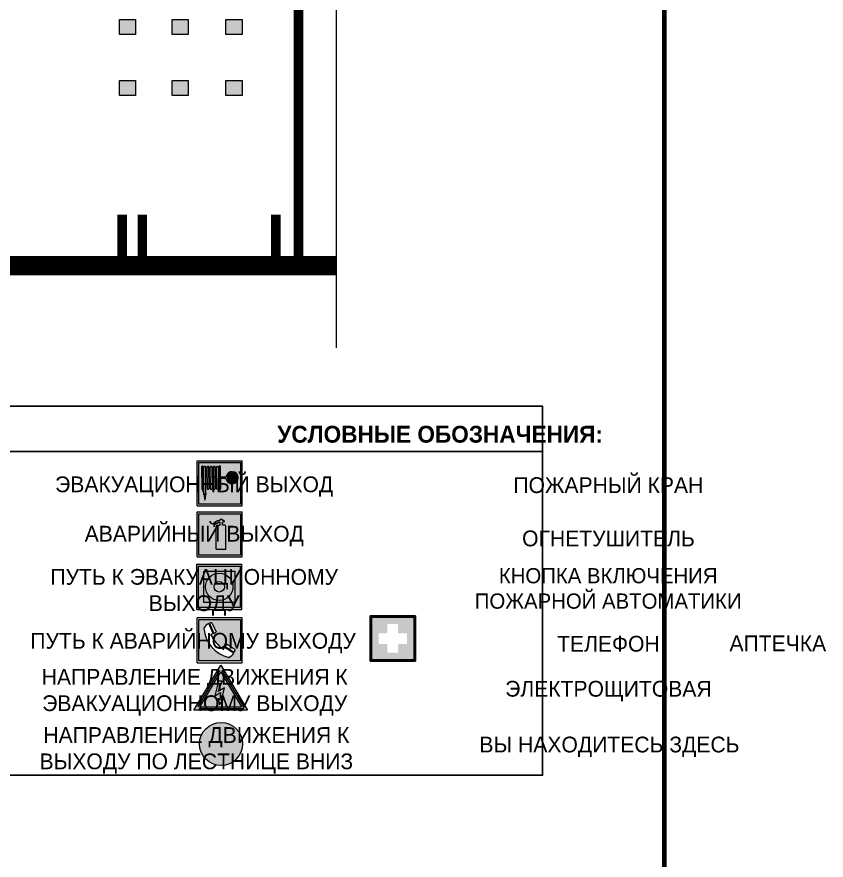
# Model space of a CAD drawing. Header units: millimetres. Extents: x 13114 to 67229, y 22859 to 38520.
# Drawn here: x 28647.6 to 28791.2, y 25078.1 to 25227.7 of the extents above; entities that cross this region are included whole.
import ezdxf

# ---------------------------------------------------------------- set-up
doc = ezdxf.new("R2010")
doc.units = ezdxf.units.MM
doc.styles.add('обычный', font='arial.ttf')

# ---------------------------------------------------------------- blocks, each defined once
blk = doc.blocks.new('A$C3E6D3DDE')
at = {"lineweight": 5}
h = blk.add_hatch(color=40, dxfattribs=at)
h.paths.add_polyline_path([(24.1, 1.45), (16.46, -11.35), (31.74, -11.35)])
h.paths.add_polyline_path([(24.09, -0.46), (30.03, -10.41), (18.14, -10.41)], flags=16)
h.paths.add_polyline_path([(24.54, -3.08), (23.41, -6.02), (25.13, -5.01), (24.33, -8.5), (24.82, -8.27), (23.79, -9.86), (23.4, -8.04), (23.8, -8.43), (24.04, -6.29), (22.39, -7.25), (23.44, -3.08)], flags=0)
h = blk.add_hatch(color=256, dxfattribs=at)
h.paths.add_polyline_path([(24.37, 0.03, 0.567511), (23.82, 0.03), (17.59, -10.4, 0.582454), (17.86, -10.88), (30.32, -10.88, 0.582149), (30.6, -10.4)])
h.paths.add_polyline_path([(24.09, -0.46), (18.14, -10.41), (30.03, -10.41)], flags=16)
h.paths.add_polyline_path([(24.54, -3.08), (23.41, -6.02), (25.13, -5.01), (24.33, -8.5), (24.82, -8.27), (23.79, -9.86), (23.4, -8.04), (23.8, -8.43), (24.04, -6.29), (22.39, -7.25), (23.44, -3.08)], flags=0)
h = blk.add_hatch(color=40, dxfattribs=at)
h.paths.add_polyline_path([(24.09, -0.46), (18.14, -10.41), (30.03, -10.41)])
h.paths.add_polyline_path([(24.82, -8.27), (23.79, -9.86), (23.4, -8.04), (23.8, -8.43), (24.04, -6.29), (22.39, -7.25), (23.44, -3.08), (24.54, -3.08), (23.41, -6.02), (25.13, -5.01), (24.33, -8.5)], flags=16)
at = {"color": 40, "lineweight": 5}
for p, q in [((16.46, -11.35), (24.1, 1.45)), ((24.1, 1.45), (31.74, -11.35))]:
    blk.add_line(p, q, dxfattribs=at)
at = {"lineweight": 5}
for p, q in [((17.59, -10.4), (23.82, 0.03)), ((24.37, 0.03), (30.6, -10.4)), ((18.14, -10.41), (24.09, -0.46)), ((24.09, -0.46), (30.03, -10.41)), ((23.44, -3.08), (22.39, -7.25)), ((23.41, -6.02), (24.54, -3.08)), ((24.54, -3.08), (23.44, -3.08)), ((22.39, -7.25), (24.04, -6.29)), ((25.13, -5.01), (23.41, -6.02)), ((24.04, -6.29), (23.8, -8.43)), ((24.33, -8.5), (25.13, -5.01)), ((23.8, -8.43), (23.4, -8.04)), ((23.4, -8.04), (23.79, -9.86)), ((23.79, -9.86), (24.82, -8.27)), ((24.82, -8.27), (24.33, -8.5)), ((17.86, -10.88), (30.32, -10.88)), ((18.14, -10.41), (30.03, -10.41))]:
    blk.add_line(p, q, dxfattribs=at)
at = {"color": 50, "lineweight": 5}
blk.add_line((31.74, -11.35), (16.46, -11.35), dxfattribs=at)
blk = doc.blocks.new('A$C54414219')
at = {"true_color": 0xffffff}
h = blk.add_hatch(color=7, dxfattribs=at)
h.paths.add_polyline_path([(2.39, -9.45), (2.39, -18.3), (11.23, -18.3), (11.23, -9.45)], flags=0)
h.paths.add_polyline_path([(10.71, -13.87, -1), (2.92, -13.87, -1)], flags=0)
h.paths.add_polyline_path([(8.3, -13.87, -1), (5.33, -13.87, -1)], flags=0)
h.paths.add_polyline_path([(0.41, -7.47), (0.41, -20.27), (13.21, -20.27), (13.21, -7.47)])
h.paths.add_polyline_path([(0.92, -19.77), (12.71, -19.77), (12.71, -7.98), (0.92, -7.98)], flags=16)
h.paths.add_polyline_path([(11.23, -9.45), (11.23, -18.3), (2.39, -18.3), (2.39, -9.45)], flags=0)
at = {"lineweight": 5}
h = blk.add_hatch(color=242, dxfattribs=at)
h.paths.add_polyline_path([(12.71, -7.98), (0.92, -7.98), (0.92, -19.77), (12.71, -19.77)])
h.paths.add_polyline_path([(11.23, -18.3), (2.39, -18.3), (2.39, -9.45), (11.23, -9.45)], flags=16)
h.paths.add_polyline_path([(10.71, -13.87, -1), (2.92, -13.87, -1)], flags=0)
h.paths.add_polyline_path([(8.3, -13.87, -1), (5.33, -13.87, -1)], flags=0)
at = {"true_color": 0xffffff}
h = blk.add_hatch(color=7, dxfattribs=at)
h.paths.add_polyline_path([(2.39, -9.45), (2.39, -18.3), (11.23, -18.3), (11.23, -9.45)])
h.paths.add_polyline_path([(10.71, -13.87, -1), (2.92, -13.87, -1)], flags=16)
h.paths.add_polyline_path([(8.3, -13.87, -1), (5.33, -13.87, -1)], flags=0)
at = {"lineweight": 5}
h = blk.add_hatch(color=242, dxfattribs=at)
h.paths.add_polyline_path([(2.92, -13.87, 1), (10.71, -13.87, 1)])
h.paths.add_polyline_path([(8.3, -13.87, -1), (5.33, -13.87, -1)], flags=16)
at = {"color": 242, "lineweight": 5}
for p, q in [((0.41, -20.27), (0.41, -7.47)), ((0.41, -7.47), (13.21, -7.47)), ((0.41, -7.47), (13.21, -7.47)), ((13.21, -20.27), (13.21, -7.47)), ((0.41, -20.27), (13.21, -20.27))]:
    blk.add_line(p, q, dxfattribs=at)
for points in [[(0.92, -7.98), (12.71, -7.98), (12.71, -19.77), (0.92, -19.77)], [(2.39, -9.45), (11.23, -9.45), (11.23, -18.3), (2.39, -18.3)]]:
    blk.add_lwpolyline(points, close=True, dxfattribs=at)
for radius in [3.89, 1.49]:
    blk.add_circle((6.81, -13.87), radius, dxfattribs=at)
blk = doc.blocks.new('A$C456E1F9C')
at = {"lineweight": 5}
h = blk.add_hatch(color=242, dxfattribs=at)
h.paths.add_polyline_path([(0.51, -1.47), (0.51, -13.26), (12.29, -13.26), (12.29, -1.47)])
h.paths.add_polyline_path([(5.42, -4.95, -0.254479), (4.78, -5.4), (3.52, -2.53, -0.209735), (4.23, -2.4)], flags=16)
h.paths.add_polyline_path([(8.53, -8.6), (10.87, -10.17), (10.54, -10.76), (8.03, -9.13, -0.192251)], flags=16)
h.paths.add_polyline_path([(4.61, -5.49, 0.005518), (3.87, -5.72, 0.128647), (7.49, -10.01, 0.00809), (7.83, -9.33), (10.47, -10.97, -0.16736), (8.99, -12.25, -0.327862), (1.95, -3.95, -0.166952), (3.36, -2.62)], flags=16)
at = {"color": 242, "lineweight": 5}
for p, q in [((0, -13.77), (0, -0.97)), ((12.8, -0.97), (0, -0.97)), ((12.8, -13.77), (12.8, -0.97)), ((4.61, -5.49), (3.36, -2.62)), ((3.52, -2.53), (4.78, -5.4)), ((4.23, -2.4), (5.42, -4.95)), ((7.83, -9.33), (10.47, -10.97)), ((8.03, -9.13), (10.54, -10.76)), ((10.81, -10.12), (8.53, -8.6)), ((10.54, -10.76), (10.8, -10.3)), ((10.8, -10.3), (10.81, -10.12)), ((0, -13.77), (12.8, -13.77))]:
    blk.add_line(p, q, dxfattribs=at)
blk.add_lwpolyline([(0.51, -1.47), (12.29, -1.47), (12.29, -13.26), (0.51, -13.26)], close=True, dxfattribs=at)
for centre, radius, start, end in [((4.02, -3.27), 0.891, 76.3284, 123.7092), ((4.59, -5.34), 2.99, 114.2845, 152.1974), ((11.12, -3.31), 9.19, 183.9915, 256.6009), ((14.98, -39.1), 35.17, 107.1487, 108.4135), ((13.86, -0.94), 11.08, 205.5536, 234.8762), ((4.68, -4.59), 0.824, 276.9621, 334.0723), ((-13.31, 0.8), 23.44, 332.5487, 334.4027), ((8.94, -9.5), 0.989, 114.4092, 157.9388), ((7.87, -9.46), 3, 291.9291, 329.9329)]:
    blk.add_arc(centre, radius, start, end, dxfattribs=at)
blk = doc.blocks.new('A$C18900ED3')
h = blk.add_hatch(color=126)
h.paths.add_polyline_path([(-0.18, -0.18), (-7.02, -0.18), (-7.02, -7.02), (-0.18, -7.02)])
h.paths.add_polyline_path([(-5.89, -4.46), (-5.89, -2.77), (-4.46, -2.77), (-4.46, -1.31), (-2.77, -1.31), (-2.77, -2.77), (-1.33, -2.77), (-1.33, -4.46), (-2.77, -4.46), (-2.77, -5.89), (-4.46, -5.89), (-4.46, -4.46)], flags=16)
at = {"color": 126}
for p, q in [((-7.2, 0), (-7.2, -7.2)), ((0, 0), (-7.2, 0)), ((0, -7.2), (0, 0)), ((-7.02, -7.02), (-7.02, -0.18)), ((-7.02, -0.18), (-0.18, -0.18)), ((-0.18, -0.18), (-0.18, -7.02)), ((-7.2, -7.2), (0, -7.2)), ((-0.18, -7.02), (-7.02, -7.02))]:
    blk.add_line(p, q, dxfattribs=at)
blk = doc.blocks.new('A$C37112FD5')
at = {"true_color": 0xf5f5ff}
h = blk.add_hatch(color=7, dxfattribs=at)
h.dxf.hatch_style = 1
h.paths.add_polyline_path([(12.8, -7.4), (0, -7.4), (0, -20.2), (12.8, -20.2)])
h.paths.add_polyline_path([(12.29, -7.91), (12.29, -19.69), (0.51, -19.69), (0.51, -7.91)], flags=16)
h.paths.add_polyline_path([(4.98, -9.04, -0.42597), (5.17, -9.22), (5.17, -12.25), (5.17, -15.29, -0.432244), (4.98, -15.47), (4.83, -15.47, -0.42597), (4.64, -15.29), (4.64, -12.25), (4.64, -9.22, -0.432244), (4.83, -9.04)], flags=0)
h.paths.add_polyline_path([(4.28, -9.22), (4.28, -12.25), (4.28, -15.29, -0.432244), (4.09, -15.47), (3.94, -15.47, -0.42597), (3.75, -15.29), (3.75, -12.25), (3.75, -9.22, -0.432244), (3.94, -9.04), (4.09, -9.04, -0.42597)], flags=0)
h.paths.add_polyline_path([(5.72, -9.04), (5.87, -9.04, -0.42597), (6.06, -9.22), (6.06, -12.25), (6.06, -15.29, -0.432244), (5.87, -15.47), (5.72, -15.47, -0.42597), (5.53, -15.29), (5.53, -12.25), (5.53, -9.22, -0.432244)], flags=0)
h.paths.add_polyline_path([(6.42, -8.9), (6.5, -8.9, -0.42597), (6.69, -9.08), (6.69, -12.03), (8.21, -12.03, -15.824349), (8.21, -12.47), (6.69, -12.47), (6.69, -15.42, -0.432244), (6.5, -15.6), (6.42, -15.6)], flags=0)
h.paths.add_polyline_path([(3.39, -9.22), (3.39, -12.25), (3.39, -15.29, -0.432244), (3.2, -15.47), (3.05, -15.47, -0.42597), (2.85, -15.29), (2.85, -12.25), (2.85, -9.22, -0.432244), (3.05, -9.04), (3.2, -9.04, -0.42597)], flags=0)
h.paths.add_polyline_path([(2.5, -9.22), (2.5, -16.71), (1.96, -16.71), (1.96, -9.22, -0.432244), (2.15, -9.04), (2.31, -9.04, -0.42597)], flags=0)
h.paths.add_polyline_path([(1.61, -8.9), (1.61, -15.6), (1.57, -15.6, -0.42597), (1.37, -15.42), (1.37, -12.03), (1.37, -9.09, -0.432244), (1.57, -8.9)], flags=0)
h.paths.add_polyline_path([(9.76, -10.81), (9.76, -12.03), (8.49, -12.03, -0.336371)], flags=0)
h.paths.add_polyline_path([(8.49, -12.47), (9.76, -12.47), (9.76, -13.7, -0.336371)], flags=0)
h.paths.add_polyline_path([(10.11, -10.81, -0.336371), (11.38, -12.03), (10.11, -12.03)], flags=0)
h.paths.add_polyline_path([(10.11, -12.47), (11.38, -12.47, -0.336371), (10.11, -13.7)], flags=0)
h.paths.add_polyline_path([(2.5, -16.84), (2.5, -17.05), (1.97, -17.05), (1.97, -16.84)], flags=0)
h.paths.add_polyline_path([(2.5, -17.24, -0.033778), (2.24, -18.6, -0.033778), (1.97, -17.24)], flags=0)
h = blk.add_hatch(color=242)
h.dxf.hatch_style = 1
h.paths.add_polyline_path([(12.29, -7.91), (0.51, -7.91), (0.51, -19.69), (12.29, -19.69)])
h.paths.add_polyline_path([(6.42, -15.6), (6.42, -8.9), (6.5, -8.9, -0.42597), (6.69, -9.08), (6.69, -12.03), (8.21, -12.03, -15.824349), (8.21, -12.47), (6.69, -12.47), (6.69, -15.42, -0.432244), (6.5, -15.6)], flags=16)
h.paths.add_polyline_path([(5.87, -15.47), (5.72, -15.47, -0.42597), (5.53, -15.29), (5.53, -12.25), (5.53, -9.22, -0.432244), (5.72, -9.04), (5.87, -9.04, -0.42597), (6.06, -9.22), (6.06, -12.25), (6.06, -15.29, -0.432244)], flags=16)
h.paths.add_polyline_path([(4.98, -15.47), (4.83, -15.47, -0.42597), (4.64, -15.29), (4.64, -12.25), (4.64, -9.22, -0.432244), (4.83, -9.04), (4.98, -9.04, -0.42597), (5.17, -9.22), (5.17, -12.25), (5.17, -15.29, -0.432244)], flags=16)
h.paths.add_polyline_path([(4.09, -15.47), (3.94, -15.47, -0.42597), (3.75, -15.29), (3.75, -12.25), (3.75, -9.22, -0.432244), (3.94, -9.04), (4.09, -9.04, -0.42597), (4.28, -9.22), (4.28, -12.25), (4.28, -15.29, -0.432244)], flags=16)
h.paths.add_polyline_path([(3.2, -15.47), (3.05, -15.47, -0.42597), (2.85, -15.29), (2.85, -12.25), (2.85, -9.22, -0.432244), (3.05, -9.04), (3.2, -9.04, -0.42597), (3.39, -9.22), (3.39, -12.25), (3.39, -15.29, -0.432244)], flags=16)
h.paths.add_polyline_path([(2.5, -17.05), (1.97, -17.05), (1.97, -16.84), (2.5, -16.84)], flags=16)
h.paths.add_polyline_path([(2.5, -17.24, -0.033778), (2.24, -18.6, -0.033778), (1.97, -17.24)], flags=16)
h.paths.add_polyline_path([(2.5, -16.71), (1.96, -16.71), (1.96, -9.22, -0.432244), (2.15, -9.04), (2.31, -9.04, -0.42597), (2.5, -9.22)], flags=16)
h.paths.add_polyline_path([(1.61, -15.6), (1.57, -15.6, -0.42597), (1.37, -15.42), (1.37, -12.03), (1.37, -9.09, -0.432244), (1.57, -8.9), (1.61, -8.9)], flags=16)
h.paths.add_polyline_path([(8.49, -12.47), (9.76, -12.47), (9.76, -13.7, -0.336371)], flags=0)
h.paths.add_polyline_path([(10.11, -13.7), (10.11, -12.47), (11.38, -12.47, -0.336371)], flags=0)
h.paths.add_polyline_path([(8.49, -12.03, -0.336371), (9.76, -10.81), (9.76, -12.03)], flags=0)
h.paths.add_polyline_path([(10.11, -12.03), (10.11, -10.81, -0.336371), (11.38, -12.03)], flags=0)
h = blk.add_hatch(color=7, dxfattribs=at)
h.dxf.hatch_style = 1
h.paths.add_polyline_path([(1.61, -8.9), (1.57, -8.9, 0.432244), (1.37, -9.09), (1.37, -12.03), (1.37, -15.42, 0.42597), (1.57, -15.6), (1.61, -15.6)])
h.paths.add_polyline_path([(2.5, -9.22, 0.42597), (2.31, -9.04), (2.15, -9.04, 0.432244), (1.96, -9.22), (1.96, -16.71), (2.5, -16.71)])
h.paths.add_polyline_path([(2.5, -16.84), (1.97, -16.84), (1.97, -17.05), (2.5, -17.05)])
h.paths.add_polyline_path([(2.5, -17.24), (1.97, -17.24, 0.033778), (2.24, -18.6, 0.033778)])
h.paths.add_polyline_path([(3.39, -12.25), (3.39, -9.22, 0.42597), (3.2, -9.04), (3.05, -9.04, 0.432244), (2.85, -9.22), (2.85, -12.25), (2.85, -15.29, 0.42597), (3.05, -15.47), (3.2, -15.47, 0.432244), (3.39, -15.29)])
h.paths.add_polyline_path([(4.28, -12.25), (4.28, -9.22, 0.42597), (4.09, -9.04), (3.94, -9.04, 0.432244), (3.75, -9.22), (3.75, -12.25), (3.75, -15.29, 0.42597), (3.94, -15.47), (4.09, -15.47, 0.432244), (4.28, -15.29)])
h.paths.add_polyline_path([(5.17, -12.25), (5.17, -9.22, 0.42597), (4.98, -9.04), (4.83, -9.04, 0.432244), (4.64, -9.22), (4.64, -12.25), (4.64, -15.29, 0.42597), (4.83, -15.47), (4.98, -15.47, 0.432244), (5.17, -15.29)])
h.paths.add_polyline_path([(6.06, -12.25), (6.06, -9.22, 0.42597), (5.87, -9.04), (5.72, -9.04, 0.432244), (5.53, -9.22), (5.53, -12.25), (5.53, -15.29, 0.42597), (5.72, -15.47), (5.87, -15.47, 0.432244), (6.06, -15.29)])
h.paths.add_polyline_path([(6.69, -12.47), (8.21, -12.47, 15.824349), (8.21, -12.03), (6.69, -12.03), (6.69, -9.08, 0.42597), (6.5, -8.9), (6.42, -8.9), (6.42, -15.6), (6.5, -15.6, 0.432244), (6.69, -15.42)])
h.paths.add_polyline_path([(8.49, -12.47), (9.76, -12.47), (9.76, -13.7, -0.336371)], flags=16)
h.paths.add_polyline_path([(8.49, -12.03, -0.336371), (9.76, -10.81), (9.76, -12.03)], flags=16)
h.paths.add_polyline_path([(10.11, -12.47), (11.38, -12.47, -0.336371), (10.11, -13.7)], flags=16)
h.paths.add_polyline_path([(10.11, -12.03), (10.11, -10.81, -0.336371), (11.38, -12.03)], flags=16)
h = blk.add_hatch(color=242)
h.dxf.hatch_style = 1
h.paths.add_polyline_path([(9.76, -10.81, 0.336371), (8.49, -12.03), (9.76, -12.03)])
h.paths.add_polyline_path([(10.11, -10.81), (10.11, -12.03), (11.38, -12.03, 0.336371)])
h.paths.add_polyline_path([(11.38, -12.47), (10.11, -12.47), (10.11, -13.7, 0.336371)])
h.paths.add_polyline_path([(9.76, -12.47), (8.49, -12.47, 0.336371), (9.76, -13.7)])
at = {"color": 242, "lineweight": 5}
for p, q in [((0, -20.2), (0, -7.4)), ((0, -7.4), (12.8, -7.4)), ((1.37, -12.03), (1.37, -9.08)), ((1.57, -8.9), (1.61, -8.9)), ((1.61, -8.9), (1.61, -15.6)), ((1.96, -16.71), (1.96, -9.22)), ((2.15, -9.04), (2.31, -9.04)), ((2.5, -16.71), (2.5, -9.22)), ((2.85, -12.25), (2.85, -9.22)), ((3.05, -9.04), (3.2, -9.04)), ((3.39, -12.25), (3.39, -9.22)), ((3.75, -12.25), (3.75, -9.22)), ((3.94, -9.04), (4.09, -9.04)), ((4.28, -12.25), (4.28, -9.22)), ((4.64, -12.25), (4.64, -9.22)), ((4.83, -9.04), (4.98, -9.04)), ((5.17, -12.25), (5.17, -9.22)), ((5.53, -12.25), (5.53, -9.22)), ((5.72, -9.04), (5.87, -9.04)), ((6.06, -12.25), (6.06, -9.22)), ((6.42, -8.9), (6.42, -15.6)), ((6.5, -8.9), (6.42, -8.9)), ((6.69, -12.03), (6.69, -9.08)), ((12.8, -20.2), (12.8, -7.4)), ((9.76, -10.81), (9.76, -12.03)), ((10.11, -10.81), (10.11, -12.03)), ((1.37, -12.03), (1.37, -15.42)), ((2.85, -12.25), (2.85, -15.29)), ((3.39, -12.25), (3.39, -15.29)), ((3.75, -12.25), (3.75, -15.29)), ((4.28, -12.25), (4.28, -15.29)), ((4.64, -12.25), (4.64, -15.29)), ((5.17, -12.25), (5.17, -15.29)), ((5.53, -12.25), (5.53, -15.29)), ((6.06, -12.25), (6.06, -15.29)), ((8.21, -12.03), (6.69, -12.03)), ((8.21, -12.47), (6.69, -12.47)), ((6.69, -12.47), (6.69, -15.42)), ((9.76, -12.03), (8.49, -12.03)), ((9.76, -12.47), (8.49, -12.47)), ((9.76, -12.47), (9.76, -13.7)), ((11.38, -12.03), (10.11, -12.03)), ((11.38, -12.47), (10.11, -12.47)), ((10.11, -12.47), (10.11, -13.7)), ((1.57, -15.6), (1.61, -15.6)), ((1.96, -16.71), (2.5, -16.71)), ((3.05, -15.47), (3.2, -15.47)), ((3.94, -15.47), (4.09, -15.47)), ((4.83, -15.47), (4.98, -15.47)), ((5.72, -15.47), (5.87, -15.47)), ((6.42, -15.6), (6.5, -15.6)), ((1.97, -16.84), (2.5, -16.84)), ((1.97, -17.05), (1.97, -16.84)), ((2.5, -17.05), (1.97, -17.05)), ((1.97, -17.24), (2.5, -17.24)), ((2.5, -16.84), (2.5, -17.05)), ((0, -20.2), (12.8, -20.2))]:
    blk.add_line(p, q, dxfattribs=at)
blk.add_lwpolyline([(0.51, -7.91), (12.29, -7.91), (12.29, -19.69), (0.51, -19.69)], close=True, dxfattribs=at)
for centre, radius, start, end in [((1.56, -9.09), 0.182, 87.1027, 180.6071), ((2.15, -9.22), 0.182, 87.1027, 180.6071), ((2.32, -9.22), 0.182, 359.3929, 92.8973), ((3.04, -9.22), 0.182, 87.1027, 180.6071), ((3.21, -9.22), 0.182, 359.3929, 92.8973), ((3.93, -9.22), 0.182, 87.1027, 180.6071), ((4.1, -9.22), 0.182, 359.3929, 92.8973), ((4.82, -9.22), 0.182, 87.1027, 180.6071), ((4.99, -9.22), 0.182, 359.3929, 92.8973), ((5.71, -9.22), 0.182, 87.1027, 180.6071), ((5.88, -9.22), 0.182, 359.3929, 92.8973), ((6.51, -9.09), 0.182, 359.3929, 92.8973), ((9.93, -12.25), 1.74, 187.2319, 172.7681), ((9.93, -12.25), 1.46, 96.9927, 171.3585), ((9.93, -12.25), 1.46, 8.6415, 83.0073), ((9.93, -12.25), 1.46, 188.6415, 263.0073), ((9.93, -12.25), 1.46, 276.9927, 351.3585), ((1.56, -15.42), 0.182, 179.3929, 272.8973), ((3.04, -15.29), 0.182, 179.3929, 272.8973), ((3.21, -15.29), 0.182, 267.1027, 0.6071), ((3.93, -15.29), 0.182, 179.3929, 272.8973), ((4.1, -15.29), 0.182, 267.1027, 0.6071), ((4.82, -15.29), 0.182, 179.3929, 272.8973), ((4.99, -15.29), 0.182, 267.1027, 0.6071), ((5.71, -15.29), 0.182, 179.3929, 272.8973), ((5.88, -15.29), 0.182, 267.1027, 0.6071), ((6.51, -15.42), 0.182, 267.1027, 0.6071), ((12.17, -15.98), 10.27, 187.041, 194.7793), ((-7.7, -15.98), 10.27, 345.2207, 352.959)]:
    blk.add_arc(centre, radius, start, end, dxfattribs=at)
blk = doc.blocks.new('A$C3AD82952')
at = {"true_color": 0xf5f5ff}
h = blk.add_hatch(color=7, dxfattribs=at)
h.dxf.hatch_style = 1
h.paths.add_polyline_path([(8.21, 8.73, 0.414214), (7.89, 9.05), (7.22, 9.05), (7.22, 9.92), (7.59, 9.92, 1), (7.57, 10.36), (7.22, 10.36), (7.22, 10.6), (6.43, 10.6), (6.43, 10.36), (6.01, 10.36), (4.74, 9.59), (4.74, 8.69), (4.98, 8.73), (4.98, 9.26), (6.12, 9.91), (6.43, 9.91), (6.43, 9.05), (5.76, 9.05, 0.414214), (5.44, 8.73), (5.44, 2.2), (8.21, 2.2)], flags=0)
h.paths.add_polyline_path([(12.8, 12.8), (0, 12.8), (0, 0), (12.8, 0)])
h.paths.add_polyline_path([(0.51, 12.29), (12.29, 12.29), (12.29, 0.51), (0.51, 0.51)], flags=16)
h.paths.add_polyline_path([(4.74, 9.59), (6.01, 10.36), (6.43, 10.36), (6.43, 10.6), (7.22, 10.6), (7.22, 10.36), (7.59, 10.36, -0.94586), (7.59, 9.92), (7.22, 9.92), (7.22, 9.05), (7.89, 9.05, -0.414214), (8.21, 8.73), (8.21, 2.2), (5.44, 2.2), (5.44, 8.73, -0.414214), (5.76, 9.05), (6.43, 9.05), (6.43, 9.91), (6.12, 9.91), (4.98, 9.26), (4.98, 8.73), (4.74, 8.69)], flags=0)
h = blk.add_hatch(color=242)
h.dxf.hatch_style = 1
h.paths.add_polyline_path([(12.29, 12.29), (0.51, 12.29), (0.51, 0.51), (12.29, 0.51)])
h.paths.add_polyline_path([(4.74, 8.69), (4.74, 9.59), (6.01, 10.36), (6.43, 10.36), (6.43, 10.6), (7.22, 10.6), (7.22, 10.36), (7.59, 10.36, -0.94586), (7.59, 9.92), (7.22, 9.92), (7.22, 9.05), (7.89, 9.05, -0.414214), (8.21, 8.73), (8.21, 2.2), (5.44, 2.2), (5.44, 8.73, -0.414214), (5.76, 9.05), (6.43, 9.05), (6.43, 9.91), (6.12, 9.91), (4.98, 9.26), (4.98, 8.73)], flags=16)
h = blk.add_hatch(color=7, dxfattribs=at)
h.dxf.hatch_style = 1
h.paths.add_polyline_path([(8.21, 8.73, 0.414214), (7.89, 9.05), (7.22, 9.05), (7.22, 9.92), (7.59, 9.92, 1), (7.57, 10.36), (7.22, 10.36), (7.22, 10.6), (6.43, 10.6), (6.43, 10.36), (6.01, 10.36), (4.74, 9.59), (4.74, 8.69), (4.98, 8.73), (4.98, 9.26), (6.12, 9.91), (6.43, 9.91), (6.43, 9.05), (5.76, 9.05, 0.414214), (5.44, 8.73), (5.44, 2.2), (8.21, 2.2)])
at = {"color": 242, "lineweight": 5}
for p, q in [((0, 0), (0, 12.8)), ((0, 12.8), (12.8, 12.8)), ((12.8, 0), (12.8, 12.8)), ((6.01, 10.36), (4.74, 9.59)), ((4.74, 9.59), (4.74, 8.69)), ((4.98, 9.26), (6.12, 9.91)), ((6.01, 10.36), (6.43, 10.36)), ((6.12, 9.91), (6.43, 9.91)), ((7.22, 10.6), (6.43, 10.6)), ((6.43, 10.6), (6.43, 10.36)), ((6.43, 9.91), (6.43, 9.05)), ((7.22, 10.36), (7.22, 10.6)), ((7.59, 10.36), (7.22, 10.36)), ((7.22, 9.05), (7.22, 9.92)), ((7.59, 9.92), (7.22, 9.92)), ((4.74, 8.69), (4.98, 8.73)), ((4.98, 8.73), (4.98, 9.26)), ((5.44, 2.2), (5.44, 8.73)), ((5.76, 9.05), (6.43, 9.05)), ((7.89, 9.05), (7.22, 9.05)), ((8.21, 2.2), (8.21, 8.73)), ((0, 0), (12.8, 0)), ((5.44, 2.2), (8.21, 2.2))]:
    blk.add_line(p, q, dxfattribs=at)
blk.add_lwpolyline([(0.51, 12.29), (12.29, 12.29), (12.29, 0.51), (0.51, 0.51)], close=True, dxfattribs=at)
for centre, radius, start, end in [((7.58, 10.14), 0.223, 273.1875, 86.8125), ((5.76, 8.73), 0.32, 90, 180), ((7.89, 8.73), 0.32, 0, 90)]:
    blk.add_arc(centre, radius, start, end, dxfattribs=at)
blk = doc.blocks.new('A$C7B8C2D5B')
at = {"lineweight": 0}
h = blk.add_hatch(color=5, dxfattribs=at)
h.dxf.hatch_style = 1
h.paths.add_polyline_path([(1.397, -3.024, 1), (-2.112, -3.024, 1)])
at = {"color": 5, "lineweight": 0}
blk.add_circle((-0.358, -3.024), 1.755, dxfattribs=at)

msp = doc.modelspace()

# ---------------------------------------------------------------- hatches: boundary and pattern name
at = {"lineweight": 0}
h = msp.add_hatch(color=256, dxfattribs=at)
h.dxf.hatch_style = 1
h.paths.add_polyline_path([(28665.83, 25224.56), (28668.69, 25224.56), (28668.69, 25227.25), (28665.83, 25227.25)])
h = msp.add_hatch(color=256, dxfattribs=at)
h.dxf.hatch_style = 1
h.paths.add_polyline_path([(28675.14, 25224.56), (28678.01, 25224.56), (28678.01, 25227.25), (28675.14, 25227.25)])
h = msp.add_hatch(color=256, dxfattribs=at)
h.dxf.hatch_style = 1
h.paths.add_polyline_path([(28684.7, 25224.56), (28687.56, 25224.56), (28687.56, 25227.25), (28684.7, 25227.25)])
h = msp.add_hatch(color=256, dxfattribs=at)
h.dxf.hatch_style = 1
h.paths.add_polyline_path([(28665.83, 25213.73), (28668.69, 25213.73), (28668.69, 25216.41), (28665.83, 25216.41)])
h = msp.add_hatch(color=256, dxfattribs=at)
h.dxf.hatch_style = 1
h.paths.add_polyline_path([(28675.14, 25213.73), (28678.01, 25213.73), (28678.01, 25216.41), (28675.14, 25216.41)])
h = msp.add_hatch(color=256, dxfattribs=at)
h.dxf.hatch_style = 1
h.paths.add_polyline_path([(28684.7, 25213.73), (28687.56, 25213.73), (28687.56, 25216.41), (28684.7, 25216.41)])

# ---------------------------------------------------------------- linework, layer by layer
at = {"color": 6, "lineweight": 100}
msp.add_lwpolyline([(28162.5, 25066.11), (28762.5, 25066.11), (28762.5, 25461.11), (28162.5, 25461.11)], close=True, dxfattribs=at)
at = {"lineweight": 0}
msp.add_lwpolyline([(28704.23, 25365.8), (28704.23, 25169.02)], dxfattribs=at)
for points, const_width in [([(28697.56, 25293.69), (28697.56, 25184.01)], 1.7), ([(28666.31, 25183.79), (28666.31, 25192.63)], 1.7), ([(28669.88, 25183.79), (28669.88, 25192.63)], 1.7), ([(28693.56, 25183.79), (28693.56, 25192.63)], 1.7), ([(28704.23, 25183.58), (28605.74, 25183.58)], 3.4)]:
    msp.add_lwpolyline(points, dxfattribs=dict(at, const_width=const_width))
for points in [[(28665.83, 25227.25), (28668.69, 25227.25), (28668.69, 25224.56), (28665.83, 25224.56)], [(28675.14, 25227.25), (28678.01, 25227.25), (28678.01, 25224.56), (28675.14, 25224.56)], [(28684.7, 25227.25), (28687.56, 25227.25), (28687.56, 25224.56), (28684.7, 25224.56)], [(28665.83, 25216.41), (28668.69, 25216.41), (28668.69, 25213.73), (28665.83, 25213.73)], [(28675.14, 25216.41), (28678.01, 25216.41), (28678.01, 25213.73), (28675.14, 25213.73)], [(28684.7, 25216.41), (28687.56, 25216.41), (28687.56, 25213.73), (28684.7, 25213.73)]]:
    msp.add_lwpolyline(points, close=True, dxfattribs=at)
for points in [[(28597.11, 25150.59), (28740.88, 25150.59), (28740.88, 25158.64), (28597.11, 25158.64)], [(28597.11, 25150.59), (28740.88, 25150.59), (28740.88, 25093.19), (28597.11, 25093.19)]]:
    msp.add_lwpolyline(points, close=True)

# ---------------------------------------------------------------- block references
for name, p, xscale, yscale, zscale in [('A$C37112FD5', (28679.58, 25153.6), 0.6249984004534781, 0.6249984004534781, 0.6249984004534781), ('A$C3AD82952', (28679.58, 25131.9), 0.625, 0.625, 0.625), ('A$C54414219', (28679.27, 25135.28), 0.625, 0.625, 0.625), ('A$C456E1F9C', (28679.58, 25121.74), 0.625, 0.625, 0.625), ('A$C18900ED3', (28718.31, 25121.45), 1.111111111007631, 1.111111111007631, 1.111111111007631), ('A$C3E6D3DDE', (28668.72, 25111.81), 0.625, 0.625, 0.625), ('A$C7B8C2D5B', (28684.62, 25105.33), 2.177419353276491, 2.177419353276491, 2.177419353276491)]:
    msp.add_blockref(name, p, dxfattribs=dict(xscale=xscale, yscale=yscale, zscale=zscale))

# ---------------------------------------------------------------- texts
at = {"lineweight": 0, "attachment_point": 5, "style": 'обычный'}
for s, insert, char_height, width in [('{\\fProxima Nova Rg|b1|i0|c204|p2;УСЛОВНЫЕ ОБОЗНАЧЕНИЯ:\\H1.1997x; }', (28722.7, 25153.65), 3, 175.1736), ('\\pi-8.4,l8.4,t8.4;{\\fProxima Nova Rg|b0|i0|c204|p2;ЭВАКУАЦИОННЫЙ ВЫХОД\\H1.6404x; }', (28679.07, 25144.38), 2.8, 126.6484), ('\\pi-8.4,l8.4,t8.4;{\\fProxima Nova Rg|b0|i0|c204|p2;ПОЖАРНЫЙ КРАН\\H1.6404x; }', (28752.53, 25144.62), 2.8, 126.6484), ('\\pi-8.4,l8.4,t8.4;{\\fProxima Nova Rg|b0|i0|c204|p2;АВАРИЙНЫЙ ВЫХОД\\H1.6404x; }', (28679.09, 25135.62), 2.8, 126.6484), ('\\pi-8.4,l8.4,t8.4;{\\fProxima Nova Rg|b0|i0|c204|p2;ОГНЕТУШИТЕЛЬ\\H1.1997x; }', (28752.55, 25135.17), 2.8, 126.6484), ('\\pi-8.1,l8.1,t8.1;{\\fProxima Nova Rg|b0|i0|c204|p2;КНОПКА ВКЛЮЧЕНИЯ\\PПОЖАРНОЙ АВТОМАТИКИ}', (28752.5, 25126.31), 2.7, 126.6484), ('\\pi-8.4,l8.4,t8.4;{\\fProxima Nova Rg|b0|i0|c204|p2;ПУТЬ К ЭВАКУАЦИОННОМУ \\PВЫХОДУ }', (28679.08, 25125.63), 2.8, 126.6484), ('\\pi-8.4,l8.4,t8.4;{\\fProxima Nova Rg|b0|i0|c204|p2;ПУТЬ К АВАРИЙНОМУ ВЫХОДУ \\H1.6404x; }', (28678.88, 25116.63), 2.8, 126.6484), ('\\pi-8.4,l8.4,t8.4;{\\fProxima Nova Rg|b0|i0|c204|p2;ТЕЛЕФОН\\H1.1997x; }', (28752.54, 25116.49), 2.8, 126.6484), ('\\pi-8.4,l8.4,t8.4;{\\fProxima Nova Rg|b0|i0|c204|p2;АПТЕЧКА\\H1.1667x; }', (28782.59, 25116.58), 2.8, 126.6484), ('\\pi-8.4,l8.4,t8.4;{\\fProxima Nova Rg|b0|i0|c204|p2;НАПРАВЛЕНИЕ ДВИЖЕНИЯ К \\PЭВАКУАЦИОННОМУ ВЫХОДУ}', (28679.17, 25107.89), 2.8, 126.6484), ('\\pi-8.4,l8.4,t8.4;{\\fProxima Nova Rg|b0|i0|c204|p2;ЭЛЕКТРОЩИТОВАЯ\\H1.1997x; }', (28752.54, 25108.12), 2.8, 126.6484), ('\\pi-8.4,l8.4,t8.4;{\\fProxima Nova Rg|b0|i0|c204|p2;НАПРАВЛЕНИЕ ДВИЖЕНИЯ К \\PВЫХОДУ ПО ЛЕСТНИЦЕ ВНИЗ}', (28679.46, 25097.58), 2.8, 126.6484), ('\\pi-8.4,l8.4,t8.4;{\\fProxima Nova Rg|b0|i0|c204|p2;ВЫ НАХОДИТЕСЬ ЗДЕСЬ\\H1.1997x; }', (28752.73, 25098.23), 2.8, 126.6484)]:
    msp.add_mtext(s, dxfattribs=dict(at, insert=insert, char_height=char_height, width=width))

doc.saveas('drawing.dxf')
